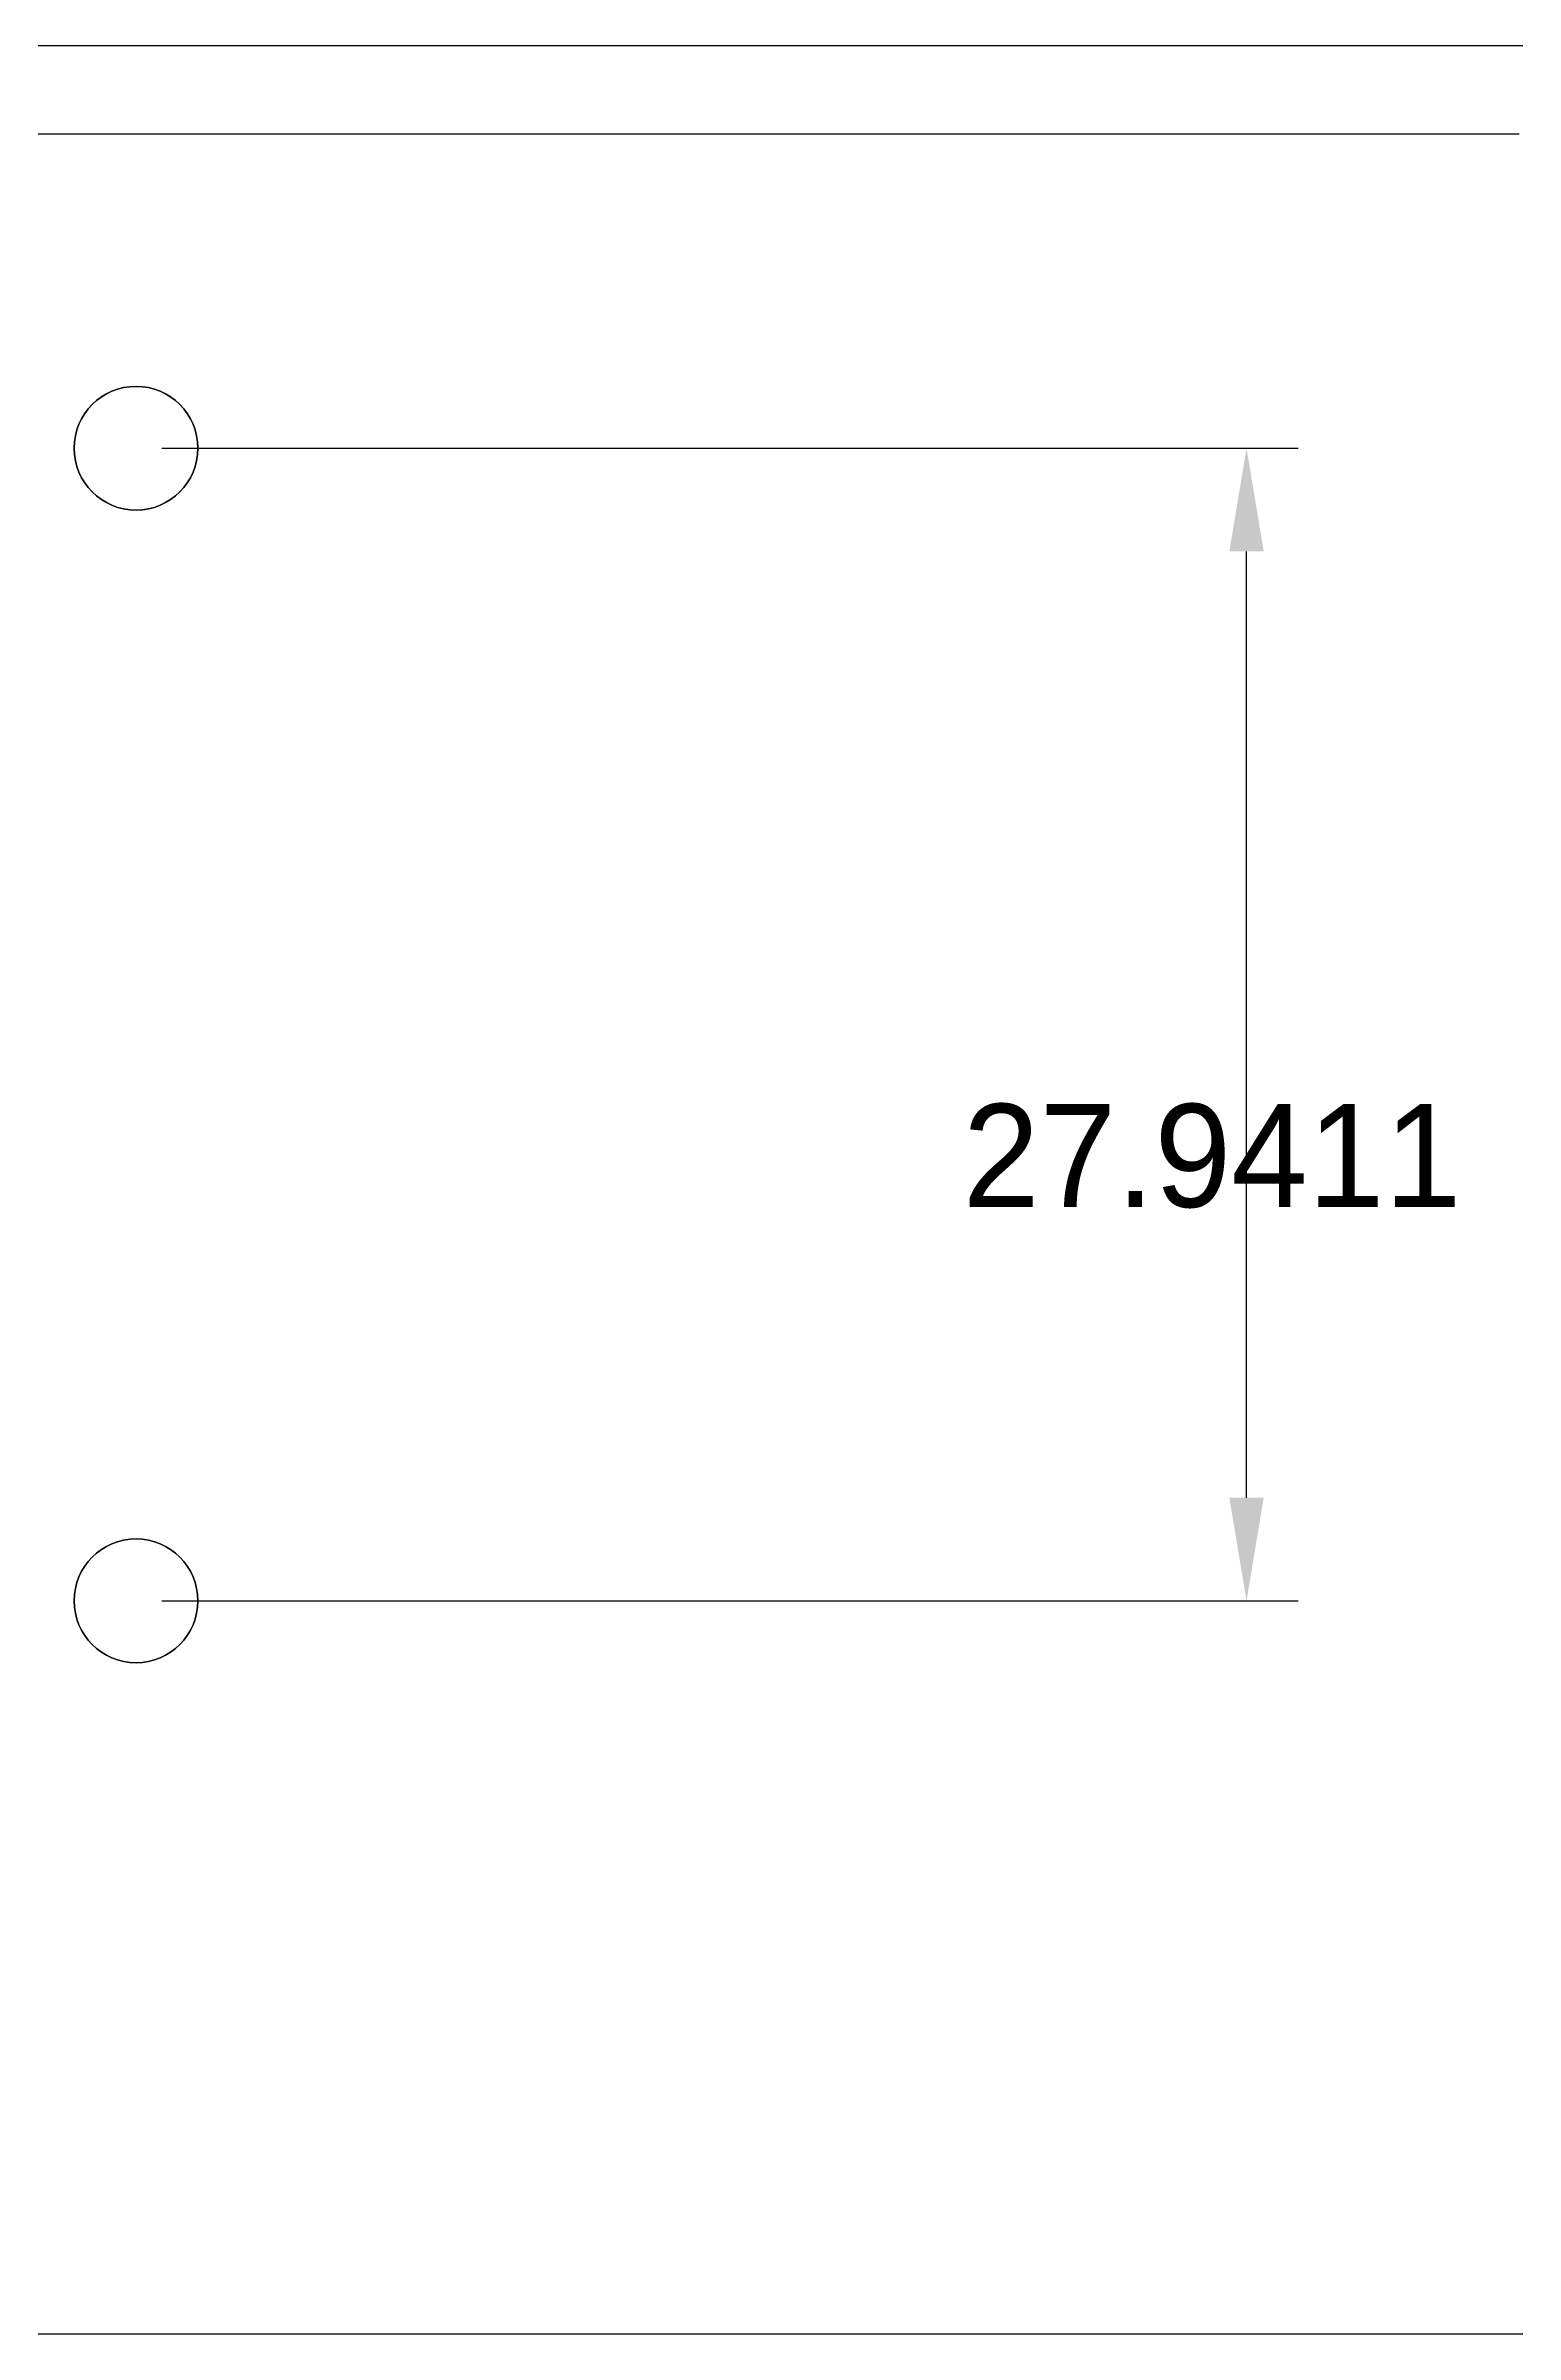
# Model space of a CAD drawing. Extents: x 1149 to 2391, y 365 to 532.
# Drawn here: x 1390.2 to 1425.8, y 423.5 to 479 of the extents above; entities that cross this region are included whole.
import ezdxf

# ---------------------------------------------------------------- set-up
doc = ezdxf.new("R2010")
doc.units = 0
doc.layers.get('0').update_dxf_attribs({"linetype": 'CONTINUOUS'})
doc.layers.get('DEFPOINTS').update_dxf_attribs({"linetype": 'CONTINUOUS'})
doc.layers.add('LAYER_1', color=7, linetype='CONTINUOUS')
doc.dimstyles.get("Standard").update_dxf_attribs({"dimtxt": 0.18, "dimasz": 0.18, "dimexe": 0.18, "dimexo": 0.0625, "dimgap": 0.09, "dimtad": 0, "dimtih": 1, "dimtoh": 1, "dimzin": 0, "dimcen": 0.09, "dimazin": 3, "dimtfac": 1, "dimtofl": 0, "dimtmove": 0, "dimatfit": 3})

# ---------------------------------------------------------------- blocks, each defined once
blk = doc.blocks.new('*U28')
for start, end in [(0, 180), (180, 0)]:
    blk.add_arc((1392.349, 441.315), 1.5, start, end)
blk = doc.blocks.new('*U29')
for start, end in [(0, 180), (180, 0)]:
    blk.add_arc((1392.349, 469.256), 1.5, start, end)
blk = doc.blocks.new('*D38')
at = {"color": 0}
for p, q in [((1392.974, 469.256), (1420.519, 469.256)), ((1419.269, 443.815), (1419.269, 466.756)), ((1392.974, 441.315), (1420.519, 441.315))]:
    blk.add_line(p, q, dxfattribs=at)
for points in [[(1418.852, 466.756), (1419.686, 466.756), (1419.269, 469.256)], [(1418.852, 443.815), (1419.686, 443.815), (1419.269, 441.315)]]:
    blk.add_solid(points, dxfattribs=at)
at = {"layer": 'DEFPOINTS', "color": 0}
for p in [(1392.349, 469.256), (1419.269, 469.256), (1392.349, 441.315)]:
    blk.add_point(p, dxfattribs=at)
at = {"color": 0}
blk.add_text('27.9411', height=2.5, dxfattribs=at).set_placement((1412.39, 450.86))

msp = doc.modelspace()

# ---------------------------------------------------------------- linework, layer by layer
at = {"color": 1}
for centre in [(1392.349, 469.256), (1392.349, 441.315)]:
    msp.add_circle(centre, 1.5, dxfattribs=at)
at = {"layer": 'LAYER_1', "color": 1}
msp.add_polyline3d([(1426.4, 479.013, 0), (1425.31, 479.013, 0), (1424.22, 479.013, 0), (1423.12, 479.013, 0), (1422.02, 479.013, 0), (1420.92, 479.013, 0), (1419.81, 479.013, 0), (1418.7, 479.013, 0), (1417.59, 479.013, 0), (1416.47, 479.013, 0), (1415.36, 479.013, 0), (1414.24, 479.013, 0), (1413.13, 479.013, 0), (1412.01, 479.013, 0), (1410.89, 479.013, 0), (1409.78, 479.013, 0), (1408.66, 479.013, 0), (1407.55, 479.013, 0), (1406.44, 479.013, 0), (1405.33, 479.013, 0), (1404.23, 479.013, 0), (1403.12, 479.013, 0), (1402.03, 479.013, 0), (1400.93, 479.013, 0), (1399.85, 479.013, 0), (1398.76, 479.013, 0), (1397.69, 479.013, 0), (1396.61, 479.013, 0), (1395.55, 479.013, 0), (1394.49, 479.013, 0), (1393.44, 479.013, 0), (1392.4, 479.013, 0), (1391.37, 479.013, 0), (1390.34, 479.013, 0), (1389.33, 479.013, 0)], dxfattribs=at)
at = {"layer": 'LAYER_1', "color": 5}
for points in [[(1389.19, 476.875, 0), (1390.28, 476.875, 0), (1391.38, 476.875, 0), (1392.48, 476.875, 0), (1393.6, 476.875, 0), (1394.72, 476.875, 0), (1395.85, 476.875, 0), (1396.99, 476.875, 0), (1398.13, 476.875, 0), (1399.28, 476.875, 0), (1400.43, 476.875, 0), (1401.59, 476.875, 0), (1402.75, 476.875, 0), (1403.92, 476.875, 0), (1405.08, 476.875, 0), (1406.25, 476.875, 0), (1407.42, 476.875, 0), (1408.6, 476.875, 0), (1409.77, 476.875, 0), (1410.94, 476.875, 0), (1412.11, 476.875, 0), (1413.28, 476.875, 0), (1414.45, 476.875, 0), (1415.61, 476.875, 0), (1416.77, 476.875, 0), (1417.93, 476.875, 0), (1419.08, 476.875, 0), (1420.23, 476.875, 0), (1421.37, 476.875, 0), (1422.51, 476.875, 0), (1423.64, 476.875, 0), (1424.76, 476.875, 0), (1425.88, 476.875, 0)], [(1426.53, 423.535, 0), (1425.43, 423.535, 0), (1424.33, 423.535, 0), (1423.23, 423.535, 0), (1422.11, 423.535, 0), (1420.99, 423.535, 0), (1419.86, 423.535, 0), (1418.73, 423.535, 0), (1417.6, 423.535, 0), (1416.46, 423.535, 0), (1415.32, 423.535, 0), (1414.17, 423.535, 0), (1413.03, 423.535, 0), (1411.88, 423.535, 0), (1410.73, 423.535, 0), (1409.58, 423.535, 0), (1408.43, 423.535, 0), (1407.29, 423.535, 0), (1406.14, 423.535, 0), (1405, 423.535, 0), (1403.85, 423.535, 0), (1402.72, 423.535, 0), (1401.58, 423.535, 0), (1400.45, 423.535, 0), (1399.32, 423.535, 0), (1398.2, 423.535, 0), (1397.09, 423.535, 0), (1395.98, 423.535, 0), (1394.88, 423.535, 0), (1393.79, 423.535, 0), (1392.7, 423.535, 0), (1391.63, 423.535, 0), (1390.56, 423.535, 0), (1389.5, 423.535, 0)]]:
    msp.add_polyline3d(points, dxfattribs=at)

# ---------------------------------------------------------------- block references
for name in ['*U29', '*U28']:
    msp.add_blockref(name, (0, 0))

# ---------------------------------------------------------------- dimensions: what is measured, and where the dimension line sits
dim = msp.add_linear_dim(base=(1419.269, 469.256), p1=(1392.349, 441.315), p2=(1392.349, 469.256), angle=90, dimstyle='Standard', override={"dimtmove": 0, "dimtzin": 0})
dim.commit()
dim.dimension.update_dxf_attribs({"geometry": '*D38', "text_midpoint": (1417.394, 455.285)})

doc.saveas('drawing.dxf')
